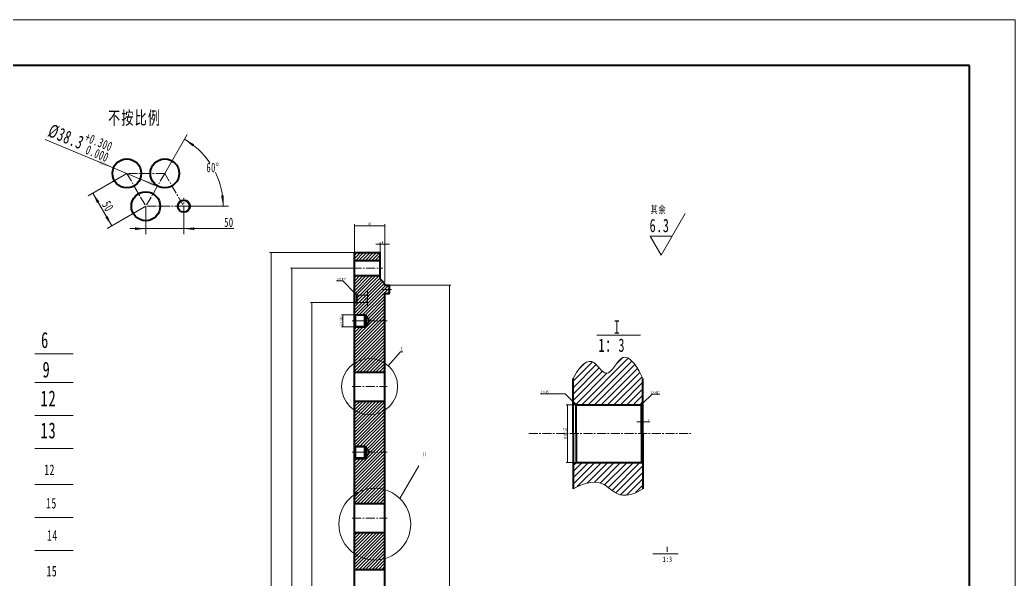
# Model space of a CAD drawing. Header units: millimetres. Extents: x -1260 to 1260, y -891 to 891.
# Drawn here: x -51 to 1260, y 154 to 891 of the extents above; entities that cross this region are included whole.
import ezdxf

# ---------------------------------------------------------------- set-up
doc = ezdxf.new("R2010")
doc.units = ezdxf.units.MM
doc.linetypes.add('点画线', pattern=[18, 12, -2, 2, -2])
doc.layers.get('0').update_dxf_attribs({"lineweight": 35})
for name, color, linetype, lineweight, true_color in [('中心线层', 1, '点画线', 18, 0xff0000), ('剖面线层', 4, 'Continuous', 18, 0x00ffff), ('尺寸线层', 3, 'Continuous', 18, 0x00ff00)]:
    doc.layers.add(name, color=color, linetype=linetype, lineweight=lineweight, true_color=true_color)
doc.layers.add('粗实线层', color=7, linetype='Continuous', lineweight=35)
doc.layers.add('细实线层', color=7, linetype='Continuous', lineweight=18)
doc.styles.add('标准', font='', dxfattribs={"width": 0.667})
doc.styles.get('标准').set_extended_font_data('宋体')
doc.dimstyles.new('标准', dxfattribs={"dimscale": 6, "dimtxt": 3.5, "dimasz": 4, "dimexe": 2, "dimexo": 0, "dimtad": 1, "dimdsep": 46, "dimtxsty": '标准', "dimcen": 0, "dimdle": 6, "dimazin": 2, "dimtfac": 0.707107, "dimtdec": 3, "dimtmove": 0, "dimatfit": 3, "dimfxl": 1, "dimtolj": 1, "dimlwd": -1, "dimlwe": -1, "dimarcsym": 1})
pattern_1 = [(45, (0, 0), (-2.12132, 2.12132), [])]

# ---------------------------------------------------------------- blocks, each defined once
blk = doc.blocks.new('*X1')
at = {"layer": '粗实线层'}
for p, q in [((200, 138.5), (-200, 138.5)), ((200, -138.5), (200, 138.5))]:
    blk.add_line(p, q, dxfattribs=at)
at = {"layer": '细实线层'}
for p, q in [((210, 148.5), (-210, 148.5)), ((210, -148.5), (210, 148.5))]:
    blk.add_line(p, q, dxfattribs=at)
blk = doc.blocks.new('*X3')
at = {"layer": '尺寸线层', "linetype": 'Continuous'}
for points in [[(45.2, 662.8), (53.8, 651.5), (50.7, 649.8)], [(70.2, 619.5), (64.7, 632.6), (61.7, 630.8)]]:
    blk.add_hatch(color=0, dxfattribs=at).paths.add_polyline_path(points, flags=0)
at = {"layer": '尺寸线层', "color": 0, "linetype": 'Continuous'}
for p, q in [((90, 688.7), (39.1, 659.3)), ((45.2, 662.8), (70.2, 619.5)), ((115, 645.4), (64.1, 616))]:
    blk.add_line(p, q, dxfattribs=at)
at = {"layer": '尺寸线层', "color": 0, "linetype": 'Continuous', "insert": (65, 645.4), "char_height": 12.31, "width": 52.114, "attachment_point": 5, "rotation": 300, "line_spacing_factor": 1.15057, "style": '标准'}
blk.add_mtext('\\T1.1;50', dxfattribs=at)
blk = doc.blocks.new('*X4')
at = {"layer": '尺寸线层', "linetype": 'Continuous'}
for points in [[(115, 615.9), (101, 617.6), (101, 614.1)], [(165, 615.9), (179.1, 617.6), (179.1, 614.1)]]:
    blk.add_hatch(color=0, dxfattribs=at).paths.add_polyline_path(points, flags=0)
at = {"layer": '尺寸线层', "color": 0, "linetype": 'Continuous'}
for p, q in [((115, 645.4), (115, 608.8)), ((165, 645.4), (165, 608.8)), ((93.9, 615.9), (231.1, 615.9))]:
    blk.add_line(p, q, dxfattribs=at)
at = {"layer": '尺寸线层', "color": 0, "linetype": 'Continuous', "insert": (224.4, 624.2), "char_height": 12.31, "width": 20.14, "attachment_point": 5, "line_spacing_factor": 1.15057, "style": '标准'}
blk.add_mtext('\\T1.1;50', dxfattribs=at)
blk = doc.blocks.new('*X5')
at = {"layer": '尺寸线层', "linetype": 'Continuous'}
for points in [[(166, 733.7), (176.7, 724.4), (178.7, 727.2)], [(217, 645.4), (214.2, 659.3), (217.7, 659.7)]]:
    blk.add_hatch(color=0, dxfattribs=at).paths.add_polyline_path(points, flags=0)
at = {"layer": '尺寸线层', "color": 0}
for p, q in [((140, 688.7), (169.5, 739.8)), ((165, 645.4), (224, 645.4))]:
    blk.add_line(p, q, dxfattribs=at)
at = {"layer": '尺寸线层', "color": 0, "linetype": 'Continuous'}
for start, end in [(34.2679, 60), (360, 25.9086)]:
    blk.add_arc((115, 645.4), 101.9, start, end, dxfattribs=at)
at = {"layer": '尺寸线层', "color": 0, "insert": (203.3, 696.4), "char_height": 12.307, "width": 38.968, "attachment_point": 5, "line_spacing_factor": 1.15057, "style": '标准'}
blk.add_mtext('\\T1.1;60%%D', dxfattribs=at)
blk = doc.blocks.new('*X7')
at = {"layer": '细实线层', "color": 0, "linetype": 'ByBlock'}
for p, q in [((24.5, 27.6), (40.7, 45.9)), ((40.7, 45.9), (43.7, 45.9))]:
    blk.add_line(p, q, dxfattribs=at)
blk.add_circle((0, 0), 36.9, dxfattribs=at)
at = {"layer": '尺寸线层', "color": 0, "linetype": 'ByBlock', "insert": (42.2, 47.4), "char_height": 5, "width": 4.091, "attachment_point": 8, "line_spacing_factor": 1.15057, "style": '标准'}
blk.add_mtext('\\T1.1;I', dxfattribs=at)
blk = doc.blocks.new('*X9')
at = {"color": 0, "attachment_point": 1, "rotation": 337.4895, "line_spacing_factor": 1.15057, "style": '标准'}
for s, insert, char_height, width in [('\\T1.1;%%C38.3', (-8.5, 754.5), 17.5, 350), ('\\T1.1;+0.300', (38.4, 743), 12.374, 247.487), ('\\T1.1;0.000', (39.3, 726.5), 12.374, 247.487)]:
    blk.add_mtext(s, dxfattribs=dict(at, insert=insert, char_height=char_height, width=width))
blk = doc.blocks.new('*X8')
at = {"layer": '尺寸线层'}
for points in [[(72.5, 696), (55, 706), (53, 701.3)], [(107.6, 681.4), (127, 676.1), (125.1, 671.5)]]:
    blk.add_hatch(color=0, dxfattribs=at).paths.add_polyline_path(points, flags=0)
at = {"layer": '尺寸线层', "color": 0}
blk.add_line((-17.3, 733.2), (135.3, 669.9), dxfattribs=at)
blk.add_blockref('*X9', (0, 0), dxfattribs=at)
blk = doc.blocks.new('*X10')
at = {"layer": '尺寸线层', "color": 0, "linetype": 'Continuous'}
for p, q in [((-10.5, 10.5), (-42.9, 10.5)), ((0, 0), (-10.5, 10.5))]:
    blk.add_line(p, q, dxfattribs=at)
at = {"layer": '尺寸线层', "color": 0, "linetype": 'Continuous', "insert": (-36.5, 12.9), "char_height": 3.5, "width": 19.301, "attachment_point": 5, "line_spacing_factor": 1.15057, "style": '标准'}
blk.add_mtext('\\T1.1;2×45%%D', dxfattribs=at)
blk = doc.blocks.new('*X11')
at = {"layer": '尺寸线层', "color": 0, "linetype": 'Continuous'}
for p, q in [((0, 0), (12, 12)), ((12, 12), (22.4, 12))]:
    blk.add_line(p, q, dxfattribs=at)
at = {"layer": '尺寸线层', "color": 0, "linetype": 'Continuous', "insert": (16, 14.4), "char_height": 3.5, "width": 19.301, "attachment_point": 5, "line_spacing_factor": 1.15057, "style": '标准'}
blk.add_mtext('\\T1.1;1×45%%D', dxfattribs=at)
blk = doc.blocks.new('*X12')
at = {"layer": '尺寸线层', "linetype": 'Continuous'}
for points in [[(767.8, 361.1), (763.8, 361.6), (763.8, 360.6)], [(769.8, 361.1), (773.8, 361.6), (773.8, 360.6)]]:
    blk.add_hatch(color=0, dxfattribs=at).paths.add_polyline_path(points, flags=0)
at = {"layer": '尺寸线层', "color": 0, "linetype": 'Continuous'}
for p, q in [((761.8, 361.1), (778.7, 361.1)), ((767.8, 364.2), (767.8, 359.1)), ((769.8, 364.4), (769.8, 359.1))]:
    blk.add_line(p, q, dxfattribs=at)
at = {"layer": '尺寸线层', "color": 0, "linetype": 'Continuous', "insert": (777.8, 363.4), "char_height": 3.5, "width": 2.864, "attachment_point": 5, "line_spacing_factor": 1.15057, "style": '标准'}
blk.add_mtext('\\T1.1;1', dxfattribs=at)
blk = doc.blocks.new('*X14')
at = {"color": 0, "attachment_point": 1, "rotation": 90, "line_spacing_factor": 1.15057, "style": '标准'}
for s, insert, char_height, width in [('\\T1.1;+0.130', (664.4, 344.5), 2.475, 49.497), ('\\T1.1;%%C38', (665.9, 338.7), 3.5, 70), ('\\T1.1;0.000', (667.4, 345.9), 2.475, 49.497)]:
    blk.add_mtext(s, dxfattribs=dict(at, insert=insert, char_height=char_height, width=width))
blk = doc.blocks.new('*X13')
at = {"layer": '尺寸线层', "linetype": 'Continuous'}
for points in [[(670.5, 383.7), (671, 379.7), (670, 379.7)], [(670.5, 307.7), (671, 311.7), (670, 311.7)]]:
    blk.add_hatch(color=0, dxfattribs=at).paths.add_polyline_path(points, flags=0)
at = {"layer": '尺寸线层', "color": 0, "linetype": 'Continuous'}
for p, q in [((681.8, 383.7), (668.5, 383.7)), ((670.5, 383.7), (670.5, 307.7)), ((681.8, 307.7), (668.5, 307.7))]:
    blk.add_line(p, q, dxfattribs=at)
blk.add_blockref('*X14', (0, 0), dxfattribs=at)
blk = doc.blocks.new('*X15')
at = {"layer": '尺寸线层', "linetype": 'Continuous'}
for points in [[(407.2, 528.4), (406.7, 532.4), (407.7, 532.4)], [(407.2, 518.4), (406.7, 514.4), (407.7, 514.4)]]:
    blk.add_hatch(color=0, dxfattribs=at).paths.add_polyline_path(points, flags=0)
at = {"layer": '尺寸线层', "color": 0, "linetype": 'Continuous'}
for p, q in [((392.9, 528.4), (409.2, 528.4)), ((407.2, 512.4), (407.2, 534.4)), ((392.9, 518.4), (409.2, 518.4))]:
    blk.add_line(p, q, dxfattribs=at)
at = {"layer": '尺寸线层', "color": 0, "linetype": 'Continuous', "insert": (404.8, 523.4), "char_height": 3.5, "width": 5.728, "attachment_point": 5, "rotation": 90, "line_spacing_factor": 1.15057, "style": '标准'}
blk.add_mtext('\\T1.1;10', dxfattribs=at)
blk = doc.blocks.new('*X16')
at = {"layer": '尺寸线层', "color": 0, "linetype": 'Continuous'}
for p, q in [((-15.5, 15.5), (-23.5, 15.5)), ((0, 0), (-15.5, 15.5))]:
    blk.add_line(p, q, dxfattribs=at)
at = {"layer": '尺寸线层', "color": 0, "linetype": 'Continuous', "insert": (-17, 17.9), "char_height": 3.5, "width": 19.301, "attachment_point": 5, "line_spacing_factor": 1.15057, "style": '标准'}
blk.add_mtext('\\T1.1;3×45%%D', dxfattribs=at)
blk = doc.blocks.new('*X17')
at = {"layer": '尺寸线层', "linetype": 'Continuous'}
for points in [[(374.6, 502.3), (375.1, 498.3), (374.1, 498.3)], [(374.6, 486.3), (375.1, 490.3), (374.1, 490.3)]]:
    blk.add_hatch(color=0, dxfattribs=at).paths.add_polyline_path(points, flags=0)
at = {"layer": '尺寸线层', "color": 0, "linetype": 'Continuous'}
for p, q in [((390.9, 502.3), (372.6, 502.3)), ((374.6, 502.3), (374.6, 486.3)), ((390.9, 486.3), (372.6, 486.3))]:
    blk.add_line(p, q, dxfattribs=at)
at = {"layer": '尺寸线层', "color": 0, "linetype": 'Continuous', "insert": (372.2, 494.3), "char_height": 3.5, "width": 16.811, "attachment_point": 5, "rotation": 90, "line_spacing_factor": 1.15057, "style": '标准'}
blk.add_mtext('\\T1.1;8×M16', dxfattribs=at)
blk = doc.blocks.new('*X18')
at = {"layer": '尺寸线层', "linetype": 'Continuous'}
for points in [[(389.9, 619.8), (393.9, 620.3), (393.9, 619.3)], [(429.9, 619.8), (425.9, 620.3), (425.9, 619.3)]]:
    blk.add_hatch(color=0, dxfattribs=at).paths.add_polyline_path(points, flags=0)
at = {"layer": '尺寸线层', "color": 0, "linetype": 'Continuous'}
for p, q in [((389.9, 584.4), (389.9, 621.8)), ((389.9, 619.8), (429.9, 619.8)), ((429.9, 545.9), (429.9, 621.8))]:
    blk.add_line(p, q, dxfattribs=at)
at = {"layer": '尺寸线层', "color": 0, "linetype": 'Continuous', "insert": (409.9, 622.1), "char_height": 3.5, "width": 5.728, "attachment_point": 5, "line_spacing_factor": 1.15057, "style": '标准'}
blk.add_mtext('\\T1.1;40', dxfattribs=at)
blk = doc.blocks.new('*X19')
at = {"layer": '尺寸线层', "linetype": 'Continuous'}
for points in [[(423.9, 595.6), (419.9, 596.1), (419.9, 595.1)], [(429.9, 595.6), (433.9, 596.1), (433.9, 595.1)]]:
    blk.add_hatch(color=0, dxfattribs=at).paths.add_polyline_path(points, flags=0)
at = {"layer": '尺寸线层', "color": 0, "linetype": 'Continuous'}
for p, q in [((417.9, 595.6), (435.9, 595.6)), ((423.9, 584.4), (423.9, 597.6)), ((429.9, 545.9), (429.9, 597.6))]:
    blk.add_line(p, q, dxfattribs=at)
at = {"layer": '尺寸线层', "color": 0, "linetype": 'Continuous', "insert": (426.9, 598), "char_height": 3.5, "width": 2.864, "attachment_point": 5, "line_spacing_factor": 1.15057, "style": '标准'}
blk.add_mtext('\\T1.1;6', dxfattribs=at)
blk = doc.blocks.new('*X22')
at = {"layer": '尺寸线层', "linetype": 'Continuous'}
for points in [[(333.8, 518.4), (334.3, 514.4), (333.3, 514.4)], [(333.8, -279.6), (334.3, -275.6), (333.3, -275.6)]]:
    blk.add_hatch(color=0, dxfattribs=at).paths.add_polyline_path(points, flags=0)
at = {"layer": '尺寸线层', "color": 0, "linetype": 'Continuous'}
for p, q in [((389.9, 518.4), (331.8, 518.4)), ((333.8, 518.4), (333.8, -279.6)), ((389.9, -279.6), (331.8, -279.6))]:
    blk.add_line(p, q, dxfattribs=at)
at = {"layer": '尺寸线层', "color": 0, "linetype": 'Continuous', "insert": (331.5, 119.4), "char_height": 3.5, "width": 11.456, "attachment_point": 5, "rotation": 90, "line_spacing_factor": 1.15057, "style": '标准'}
blk.add_mtext('\\T1.1;%%C798', dxfattribs=at)
blk = doc.blocks.new('*X23')
at = {"layer": '尺寸线层', "linetype": 'Continuous'}
for points in [[(307.6, 564), (307.1, 560), (308.1, 560)], [(307.6, -325.1), (307.1, -321.1), (308.1, -321.1)]]:
    blk.add_hatch(color=0, dxfattribs=at).paths.add_polyline_path(points, flags=0)
at = {"layer": '尺寸线层', "color": 0, "linetype": 'Continuous'}
for p, q in [((387.1, 564), (305.6, 564)), ((307.6, -325.1), (307.6, 564)), ((387.1, -325.1), (305.6, -325.1))]:
    blk.add_line(p, q, dxfattribs=at)
at = {"layer": '尺寸线层', "color": 0, "linetype": 'Continuous', "insert": (305.3, 119.4), "char_height": 3.5, "width": 11.456, "attachment_point": 5, "rotation": 90, "line_spacing_factor": 1.15057, "style": '标准'}
blk.add_mtext('\\T1.1;%%C890', dxfattribs=at)
blk = doc.blocks.new('*X24')
at = {"layer": '尺寸线层', "linetype": 'Continuous'}
for points in [[(280.1, 584.4), (279.6, 580.4), (280.6, 580.4)], [(280.1, -345.6), (279.6, -341.6), (280.6, -341.6)]]:
    blk.add_hatch(color=0, dxfattribs=at).paths.add_polyline_path(points, flags=0)
at = {"layer": '尺寸线层', "color": 0, "linetype": 'Continuous'}
for p, q in [((389.9, 584.4), (278.1, 584.4)), ((280.1, -345.6), (280.1, 584.4)), ((389.9, -345.6), (278.1, -345.6))]:
    blk.add_line(p, q, dxfattribs=at)
at = {"layer": '尺寸线层', "color": 0, "linetype": 'Continuous', "insert": (277.8, 119.4), "char_height": 3.5, "width": 11.456, "attachment_point": 5, "rotation": 90, "line_spacing_factor": 1.15057, "style": '标准'}
blk.add_mtext('\\T1.1;%%C930', dxfattribs=at)
blk = doc.blocks.new('*X25')
at = {"layer": '尺寸线层', "linetype": 'Continuous'}
for points in [[(514.9, 541.4), (514.4, 537.4), (515.4, 537.4)], [(514.9, -302.6), (514.4, -298.6), (515.4, -298.6)]]:
    blk.add_hatch(color=0, dxfattribs=at).paths.add_polyline_path(points, flags=0)
at = {"layer": '尺寸线层', "color": 0, "linetype": 'Continuous'}
for p, q in [((435.9, 541.4), (516.9, 541.4)), ((514.9, -302.6), (514.9, 541.4)), ((435.9, -302.6), (516.9, -302.6))]:
    blk.add_line(p, q, dxfattribs=at)
at = {"layer": '尺寸线层', "color": 0, "linetype": 'Continuous', "insert": (512.6, 119.4), "char_height": 3.5, "width": 11.456, "attachment_point": 5, "rotation": 90, "line_spacing_factor": 1.15057, "style": '标准'}
blk.add_mtext('\\T1.1;%%C844', dxfattribs=at)
blk = doc.blocks.new('*X29')
at = {"layer": '细实线层', "color": 0, "linetype": 'ByBlock'}
blk.add_circle((0, 0), 47.3, dxfattribs=at)

msp = doc.modelspace()

# ---------------------------------------------------------------- hatches: boundary and pattern name
at = {"layer": '剖面线层'}
h = msp.add_hatch(dxfattribs=at)
h.set_pattern_fill('UserPattern', color=256, scale=3, angle=45, style=0, pattern_type=0)
h.set_pattern_definition(pattern_1)
h.paths.add_polyline_path([(389.87, 573.954), (389.87, 579.299), (389.87, 584.415), (409.87, 584.415), (409.87, 573.954)], flags=0)
h.paths.add_polyline_path([(409.87, 573.954), (409.87, 578.122), (409.87, 584.415), (423.87, 584.415), (423.87, 573.954)], flags=0)
h = msp.add_hatch(dxfattribs=at)
h.set_pattern_fill('UserPattern', color=256, scale=3, angle=45, style=0, pattern_type=0)
h.set_pattern_definition(pattern_1)
h.paths.add_polyline_path([(389.87, 531.415), (389.87, 548.522), (389.87, 553.955), (409.87, 553.955), (409.87, 494.315), (409.522, 494.315), (404.873, 501.325), (404.873, 502.315), (403.467, 502.315), (390.87, 502.315), (389.87, 503.315), (389.87, 518.415), (392.87, 518.415), (392.87, 528.415)], flags=0)
h.paths.add_polyline_path([(409.87, 494.315), (409.87, 541.183), (409.87, 553.955), (423.87, 553.955), (423.87, 549.759), (429.87, 543.759), (429.87, 541.415), (435.87, 541.415), (435.87, 535.915), (435.87, 530.415), (429.87, 530.415), (429.87, 514.415), (429.87, 494.315)], flags=0)
h.paths.add_polyline_path([(403.467, 486.315), (403.467, 486.859), (403.467, 487.304), (404.873, 487.304), (404.873, 486.315)], flags=0)
h.paths.add_polyline_path([(403.467, 501.325), (403.467, 501.956), (403.467, 502.315), (404.873, 502.315), (404.873, 501.325)], flags=0)
h.paths.add_polyline_path([(409.87, 426.722), (409.87, 484.674), (409.87, 494.315), (429.87, 494.315), (429.87, 426.722)], flags=0)
h.paths.add_polyline_path([(389.87, 426.722), (389.87, 482.421), (389.87, 485.315), (390.87, 486.315), (403.467, 486.315), (404.873, 486.315), (404.873, 487.304), (409.522, 494.315), (409.87, 494.315), (409.87, 426.722)], flags=0)
h = msp.add_hatch(dxfattribs=at)
h.set_pattern_fill('UserPattern', color=256, scale=6, angle=45, style=0, pattern_type=0)
h.set_pattern_definition([(45, (0, 0), (-4.24264, 4.24264), [])])
edge = h.paths.add_edge_path(flags=0)
edge.add_line((677.817, 387.74), (677.817, 417.581))
edge.add_line((677.817, 417.581), (677.817, 418.307))
edge.add_spline(control_points=[(677.817, 418.307), (682.829, 428.18), (700.733, 455.38), (723.661, 410.188), (744.01, 465.617), (764.58, 429.977), (769.817, 418.307)], knot_values=[0, 0, 0, 0, 34.82598078, 60.83172885, 91.91190123, 132.14506789, 132.14506789, 132.14506789, 132.14506789], weights=[1, 1, 1, 1, 1, 1, 1], degree=3, periodic=0)
edge.add_line((769.817, 418.307), (769.817, 385.74))
edge.add_line((769.817, 385.74), (767.817, 383.74))
edge.add_line((767.817, 383.74), (681.817, 383.74))
edge.add_line((681.817, 383.74), (677.817, 387.74))
edge = h.paths.add_edge_path(flags=0)
edge.add_line((677.817, 273.173), (677.817, 293.01))
edge.add_line((677.817, 293.01), (677.817, 303.74))
edge.add_line((677.817, 303.74), (681.817, 307.74))
edge.add_line((681.817, 307.74), (767.817, 307.74))
edge.add_line((767.817, 307.74), (769.817, 305.74))
edge.add_line((769.817, 305.74), (769.817, 273.173))
edge.add_spline(control_points=[(769.817, 273.173), (761.063, 267.554), (738.47, 257.977), (714.785, 288.568), (688.987, 279.304), (677.817, 273.173)], knot_values=[0, 0, 0, 0, 31.90772889, 60.89449546, 99.97680428, 99.97680428, 99.97680428, 99.97680428], weights=[1, 1, 1, 1, 1, 1], degree=3, periodic=0)
h = msp.add_hatch(dxfattribs=at)
h.set_pattern_fill('UserPattern', color=256, scale=3, angle=45, style=0, pattern_type=0)
h.set_pattern_definition(pattern_1)
h.paths.add_polyline_path([(409.87, 166.915), (409.87, 191.169), (409.87, 215.515), (429.87, 215.515), (429.87, 166.915)], flags=0)
h.paths.add_polyline_path([(389.87, 166.915), (389.87, 197.293), (389.87, 215.515), (409.87, 215.515), (409.87, 166.915)], flags=0)
h.paths.add_polyline_path([(409.87, 253.515), (409.87, 297.478), (409.87, 321.115), (429.87, 321.115), (429.87, 253.515)], flags=0)
h.paths.add_polyline_path([(389.87, 253.515), (389.87, 291.841), (389.87, 312.115), (390.87, 313.115), (403.467, 313.115), (404.873, 313.115), (404.873, 314.104), (409.522, 321.115), (409.87, 321.115), (409.87, 253.515)], flags=0)
h.paths.add_polyline_path([(403.467, 313.115), (403.467, 313.871), (403.467, 314.104), (404.873, 314.104), (404.873, 313.115)], flags=0)
h.paths.add_polyline_path([(403.467, 328.125), (403.467, 328.805), (403.467, 329.115), (404.873, 329.115), (404.873, 328.125)], flags=0)
h.paths.add_polyline_path([(404.873, 328.125), (404.873, 328.899), (404.873, 329.115), (403.467, 329.115), (390.87, 329.115), (389.87, 330.115), (389.87, 388.722), (409.87, 388.722), (409.87, 321.115), (409.522, 321.115)], flags=0)
h.paths.add_polyline_path([(409.87, 321.115), (409.87, 328.895), (409.87, 388.722), (429.87, 388.722), (429.87, 321.115)], flags=0)

# ---------------------------------------------------------------- linework, layer by layer
for p, q in [((390.87, 501.325), (390.87, 502.315)), ((390.87, 502.315), (390.87, 486.315)), ((404.873, 502.315), (404.873, 501.325)), ((404.873, 501.325), (409.522, 494.315)), ((404.873, 501.325), (404.873, 487.304)), ((409.522, 494.315), (404.873, 487.304)), ((404.873, 486.315), (404.873, 487.304)), ((390.87, 328.125), (390.87, 329.115)), ((390.87, 329.115), (390.87, 313.115)), ((404.873, 329.115), (404.873, 328.125)), ((404.873, 328.125), (409.522, 321.115)), ((404.873, 328.125), (404.873, 314.104)), ((409.522, 321.115), (404.873, 314.104)), ((404.873, 313.115), (404.873, 314.104))]:
    msp.add_line(p, q)
at = {"layer": '中心线层'}
for p, q in [((90.026, 688.711), (115.032, 645.4)), ((140.038, 688.711), (90.026, 688.711)), ((140.038, 688.711), (115.032, 645.4)), ((140.038, 688.711), (165.044, 645.4)), ((165.044, 634.398), (165.044, 656.403)), ((165.044, 645.4), (115.032, 645.4)), ((154.041, 645.4), (176.046, 645.4)), ((387.12, 563.954), (427.12, 563.954)), ((426.87, 535.915), (438.87, 535.915)), ((386.87, 494.315), (432.87, 494.315)), ((406.875, 494.315), (386.87, 494.315)), ((386.87, 407.722), (432.87, 407.722)), ((619.328, 345.74), (832.693, 345.74)), ((386.87, 321.115), (432.87, 321.115)), ((406.875, 321.115), (386.87, 321.115)), ((386.87, 234.515), (432.87, 234.515))]:
    msp.add_line(p, q, dxfattribs=at)
at = {"layer": '尺寸线层', "linetype": 'Continuous'}
for p, q in [((793.868, 580.882), (825.623, 635.882)), ((793.868, 580.882), (779.435, 605.882)), ((779.435, 605.882), (808.302, 605.882))]:
    msp.add_line(p, q, dxfattribs=at)
at = {"layer": '粗实线层'}
for p, q in [((389.87, 584.415), (423.87, 584.415)), ((389.87, 119.415), (389.87, 584.415)), ((423.87, 549.759), (423.87, 584.415)), ((389.87, 573.954), (423.87, 573.954)), ((389.87, 553.955), (423.87, 553.955)), ((427.712, 545.917), (423.712, 549.917)), ((429.87, 543.759), (423.712, 549.917)), ((429.87, 541.415), (429.87, 543.759)), ((429.87, 541.415), (435.87, 541.415)), ((435.87, 530.415), (435.87, 541.415)), ((392.87, 528.415), (389.87, 531.415)), ((392.87, 518.415), (392.87, 528.415)), ((392.87, 518.415), (392.87, 528.415)), ((429.87, 530.415), (435.87, 530.415)), ((429.87, 514.415), (429.87, 530.415)), ((389.87, 518.415), (392.87, 518.415)), ((429.87, 119.415), (429.87, 514.415)), ((390.87, 502.315), (389.87, 503.315)), ((390.87, 502.315), (403.467, 502.315)), ((403.467, 486.315), (403.467, 502.315)), ((390.87, 486.315), (389.87, 485.315)), ((390.87, 486.315), (403.467, 486.315)), ((389.87, 426.722), (429.87, 426.722)), ((677.817, 345.74), (677.817, 418.307)), ((769.817, 345.74), (769.817, 418.307)), ((389.87, 388.722), (429.87, 388.722)), ((681.817, 383.74), (677.817, 387.74)), ((681.817, 383.74), (767.817, 383.74)), ((681.817, 345.74), (681.817, 383.74)), ((767.817, 383.74), (769.817, 385.74)), ((767.817, 345.74), (767.817, 383.74)), ((677.817, 345.74), (677.817, 273.173)), ((681.817, 345.74), (681.817, 307.74)), ((767.817, 345.74), (767.817, 307.74)), ((769.817, 345.74), (769.817, 273.173)), ((390.87, 329.115), (389.87, 330.115)), ((390.87, 329.115), (403.467, 329.115)), ((403.467, 313.115), (403.467, 329.115)), ((390.87, 313.115), (389.87, 312.115)), ((390.87, 313.115), (403.467, 313.115)), ((681.817, 307.74), (677.817, 303.74)), ((681.817, 307.74), (767.817, 307.74)), ((767.817, 307.74), (769.817, 305.74)), ((389.87, 253.515), (429.87, 253.515)), ((389.87, 215.515), (429.87, 215.515)), ((389.87, 166.915), (429.87, 166.915))]:
    msp.add_line(p, q, dxfattribs=at)
for centre, radius in [((90.026, 688.711), 19.004), ((140.038, 688.711), 19.004), ((115.032, 645.4), 19.004), ((165.044, 645.4), 8.002)]:
    msp.add_circle(centre, radius, dxfattribs=at)
at = {"layer": '细实线层'}
for p, q in [((404.873, 501.325), (390.87, 501.325)), ((403.467, 502.315), (404.873, 502.315)), ((404.873, 487.304), (390.87, 487.304)), ((403.467, 486.315), (404.873, 486.315)), ((709.224, 475.586), (766.712, 475.586)), ((-31.284, 451.024), (19.536, 451.024)), ((-31.284, 412.926), (19.536, 412.926)), ((-31.284, 369.625), (19.536, 369.625)), ((404.873, 328.125), (390.87, 328.125)), ((403.467, 329.115), (404.873, 329.115)), ((-31.284, 326.324), (19.536, 326.324)), ((404.873, 314.104), (390.87, 314.104)), ((403.467, 313.115), (404.873, 313.115)), ((449.957, 261.219), (474.711, 303.447)), ((-31.284, 278.507), (19.536, 278.507)), ((-31.284, 235.205), (19.536, 235.205)), ((-31.284, 191.904), (19.536, 191.904)), ((782.854, 187.252), (816.064, 187.252))]:
    msp.add_line(p, q, dxfattribs=at)
msp.add_arc((165.044, 645.4), 7.002, 261.22843, 176.484907, dxfattribs=at)
for points, start_tangent, end_tangent in [([(677.817, 418.307), (702.434, 440.606), (721.917, 425.256), (743.171, 445.919), (769.817, 418.307)], (0.45265467, 0.8916859), (0.40945836, -0.91232881)), ([(677.817, 273.173), (715.423, 280.022), (739.629, 265.263), (769.817, 273.173)], (0.87662784, 0.48116903), (0.8415639, 0.54015756))]:
    msp.add_spline(points, degree=3, dxfattribs=dict(at, start_tangent=start_tangent, end_tangent=end_tangent))

# ---------------------------------------------------------------- block references
at = {"layer": '尺寸线层'}
for name, p in [('*X16', (389.87, 531.415)), ('*X10', (677.817, 387.74)), ('*X11', (769.817, 385.74))]:
    msp.add_blockref(name, p, dxfattribs=at)
at = {"layer": '粗实线层', "xscale": 6, "yscale": 6, "zscale": 6}
msp.add_blockref('*X1', (0, 0), dxfattribs=at)
at = {"layer": '细实线层'}
for name, p in [('*X7', (409.87, 407.722)), ('*X29', (416.607, 226.472))]:
    msp.add_blockref(name, p, dxfattribs=at)

# ---------------------------------------------------------------- texts
at = {"layer": '尺寸线层', "attachment_point": 1, "line_spacing_factor": 1.15057, "style": '标准'}
for s, insert, char_height, width in [('\\T1.1;不按比例', (65.337, 770.683), 17.5, 75.41655), ('\\T1.1;其余', (780.019, 645.966), 9.9731, 30.18198), ('\\T1.1;I', (731.4, 495.069), 17.5, 11.80764), ('\\T1.1;6\\P', (-22.954, 479.624), 21, 19.19131), ('\\T1.1;1：3', (711.29, 471.048), 17.5, 36.94194), ('\\T1.1;9\\P', (-20.999, 440.709), 21, 23.69297), ('\\T1.1;12', (-23.631, 402.642), 21, 25.2725), ('\\T1.1;13', (-23.631, 360.521), 21, 30.327), ('\\T1.1;Ⅱ', (479.808, 320.92), 5, 10.1928), ('\\T1.1;12', (-18.744, 305.072), 14, 26.06044), ('\\T1.1;15', (-16.274, 261.095), 14, 21.75206), ('\\T1.1;14\\P', (-14.983, 218.518), 14, 21.58726), ('\\T1.1;Ⅱ', (798.075, 196.662), 7, 21.58621), ('\\T1.1;1:3', (795.861, 183.724), 7, 25.46066), ('\\T1.1;15\\P', (-15.74, 171.557), 14, 26.13195)]:
    msp.add_mtext(s, dxfattribs=dict(at, insert=insert, char_height=char_height, width=width))
at = {"layer": '尺寸线层', "linetype": 'Continuous', "insert": (804.802, 619.882), "char_height": 17.5, "width": 42.95962, "attachment_point": 6, "line_spacing_factor": 1.15057, "style": '标准'}
msp.add_mtext('\\T1.1;6.3', dxfattribs=at)

# ---------------------------------------------------------------- dimensions: what is measured, and where the dimension line sits
at = {"layer": '尺寸线层'}
dim = msp.add_diameter_dim_2p(p1=(107.583, 681.436), p2=(72.47, 695.987), text='%%C38.3\\S +0.300^ 0.000;', dimstyle='标准', override={"dimsah": 1, "dimtmove": 0, "dimatfit": 1}, dxfattribs=at)
dim.commit()
dim.dimension.update_dxf_attribs({"geometry": '*X8', "text_midpoint": (23.875, 716.126), "dimtype": 163})
dim = msp.add_angular_dim_2l(base=(203.307, 696.366), line1=((140.038, 688.711), (115.032, 645.4)), line2=((165.044, 645.4), (115.032, 645.4)), text='60%%D', dimstyle='标准', override={"dimscale": 4.21941, "dimtad": 0, "dimtih": 1, "dimtoh": 1, "dimsah": 1}, dxfattribs=at)
dim.commit()
dim.dimension.update_dxf_attribs({"geometry": '*X5', "text_midpoint": (203.307, 696.366)})
for base, p1, p2, angle, text, override, picture, middle in [((70.236, 619.537), (90.026, 688.711), (115.032, 645.4), 300, '50', {"dimscale": 4.21941, "dimsah": 1, "dimtfac": 1}, '*X3', (57.733, 641.192)), ((307.633, 563.954), (387.12, -325.125), (387.12, 563.954), 90, '%%C890', {"dimsah": 1}, '*X23', (307.633, 119.415)), ((670.487, 307.74), (681.817, 383.74), (681.817, 307.74), 270, '%%C38\\S +0.130^ 0.000;', {"dimsah": 1}, '*X13', (670.487, 345.74))]:
    dim = msp.add_linear_dim(base=base, p1=p1, p2=p2, angle=angle, text=text, dimstyle='标准', override=override, dxfattribs=at)
    dim.commit()
    dim.dimension.update_dxf_attribs({"geometry": picture, "text_midpoint": middle})
for base, p1, p2, text, override, picture, middle in [((165.044, 615.852), (115.032, 645.4), (165.044, 645.4), '50', {"dimscale": 4.21941, "dimsah": 1, "dimtfac": 1}, '*X4', (224.416, 615.852)), ((769.817, 361.064), (767.817, 364.248), (769.817, 364.42), '1', {"dimsah": 1}, '*X12', (777.783, 361.064))]:
    dim = msp.add_linear_dim(base=base, p1=p1, p2=p2, text=text, dimstyle='标准', override=override, dxfattribs=at)
    dim.commit()
    dim.dimension.update_dxf_attribs({"geometry": picture, "text_midpoint": middle, "dimtype": 160})
for base, p1, picture, middle in [((429.87, 619.757), (389.87, 584.415), '*X18', (409.87, 619.757)), ((429.87, 595.649), (423.87, 584.415), '*X19', (426.87, 595.649))]:
    dim = msp.add_linear_dim(base=base, p1=p1, p2=(429.87, 545.917), dimstyle='标准', override={"dimsah": 1}, dxfattribs=at)
    dim.commit()
    dim.dimension.update_dxf_attribs({"geometry": picture, "text_midpoint": middle})
for base, p1, p2, angle, override, picture, middle in [((280.13, 584.415), (389.87, -345.585), (389.87, 584.415), 90, {"dimpost": '%%C<>\\X', "dimsah": 1}, '*X24', (280.13, 119.415)), ((514.931, 541.415), (435.87, -302.585), (435.87, 541.415), 90, {"dimpost": '%%C<>\\X', "dimsah": 1}, '*X25', (514.931, 119.415)), ((407.212, 528.415), (392.87, 518.415), (392.87, 528.415), 90, {"dimsah": 1}, '*X15', (407.212, 523.415)), ((333.828, -279.585), (389.87, 518.415), (389.87, -279.585), 270, {"dimpost": '%%C<>\\X', "dimsah": 1}, '*X22', (333.828, 119.415)), ((374.56, 486.315), (390.87, 502.315), (390.87, 486.315), 270, {"dimpost": '8×M<>\\X', "dimsah": 1, "dimtfac": 1}, '*X17', (374.56, 494.315))]:
    dim = msp.add_linear_dim(base=base, p1=p1, p2=p2, angle=angle, dimstyle='标准', override=override, dxfattribs=at)
    dim.commit()
    dim.dimension.update_dxf_attribs({"geometry": picture, "text_midpoint": middle})

doc.saveas('drawing.dxf')
